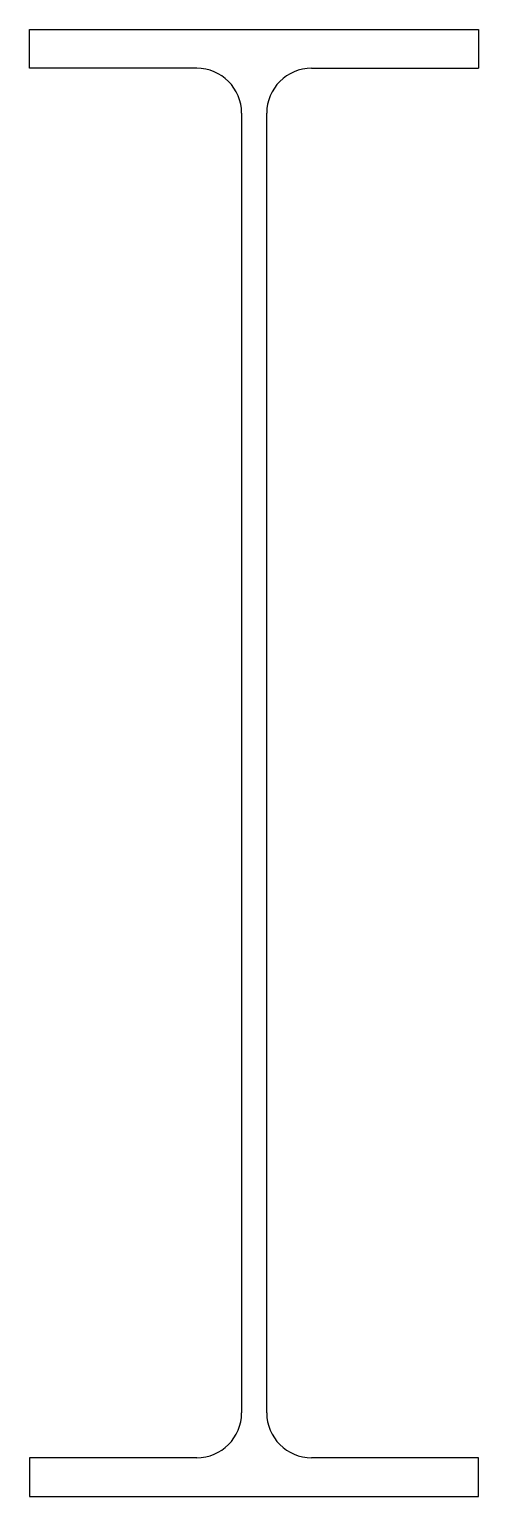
# Model space of a CAD drawing. Extents: x 0 to 300, y 0 to 980.
import ezdxf

# ---------------------------------------------------------------- set-up
doc = ezdxf.new("R2010")
doc.units = 0
doc.header["$LTSCALE"] = 10
doc.header["$MEASUREMENT"] = 0
doc.layers.get('0').update_dxf_attribs({"linetype": 'CONTINUOUS'})

msp = doc.modelspace()

# ---------------------------------------------------------------- linework, layer by layer
for p, q in [((0, 980), (300, 980)), ((0, 954), (0, 980)), ((300, 980), (300, 954)), ((111.75, 954), (0, 954)), ((188.5, 954), (300, 954)), ((141.75, 924), (141.75, 56)), ((158.5, 56), (158.5, 924)), ((111.75, 26), (0, 26)), ((0, 26), (0, 0)), ((300, 26), (188.5, 26)), ((300, 0), (300, 26)), ((0, 0), (300, 0))]:
    msp.add_line(p, q)
for centre, start, end in [((111.75, 924), 0, 90), ((188.5, 924), 90, 180), ((111.75, 56), 270, 0), ((188.5, 56), 180, 270)]:
    msp.add_arc(centre, 30, start, end)

doc.saveas('drawing.dxf')
